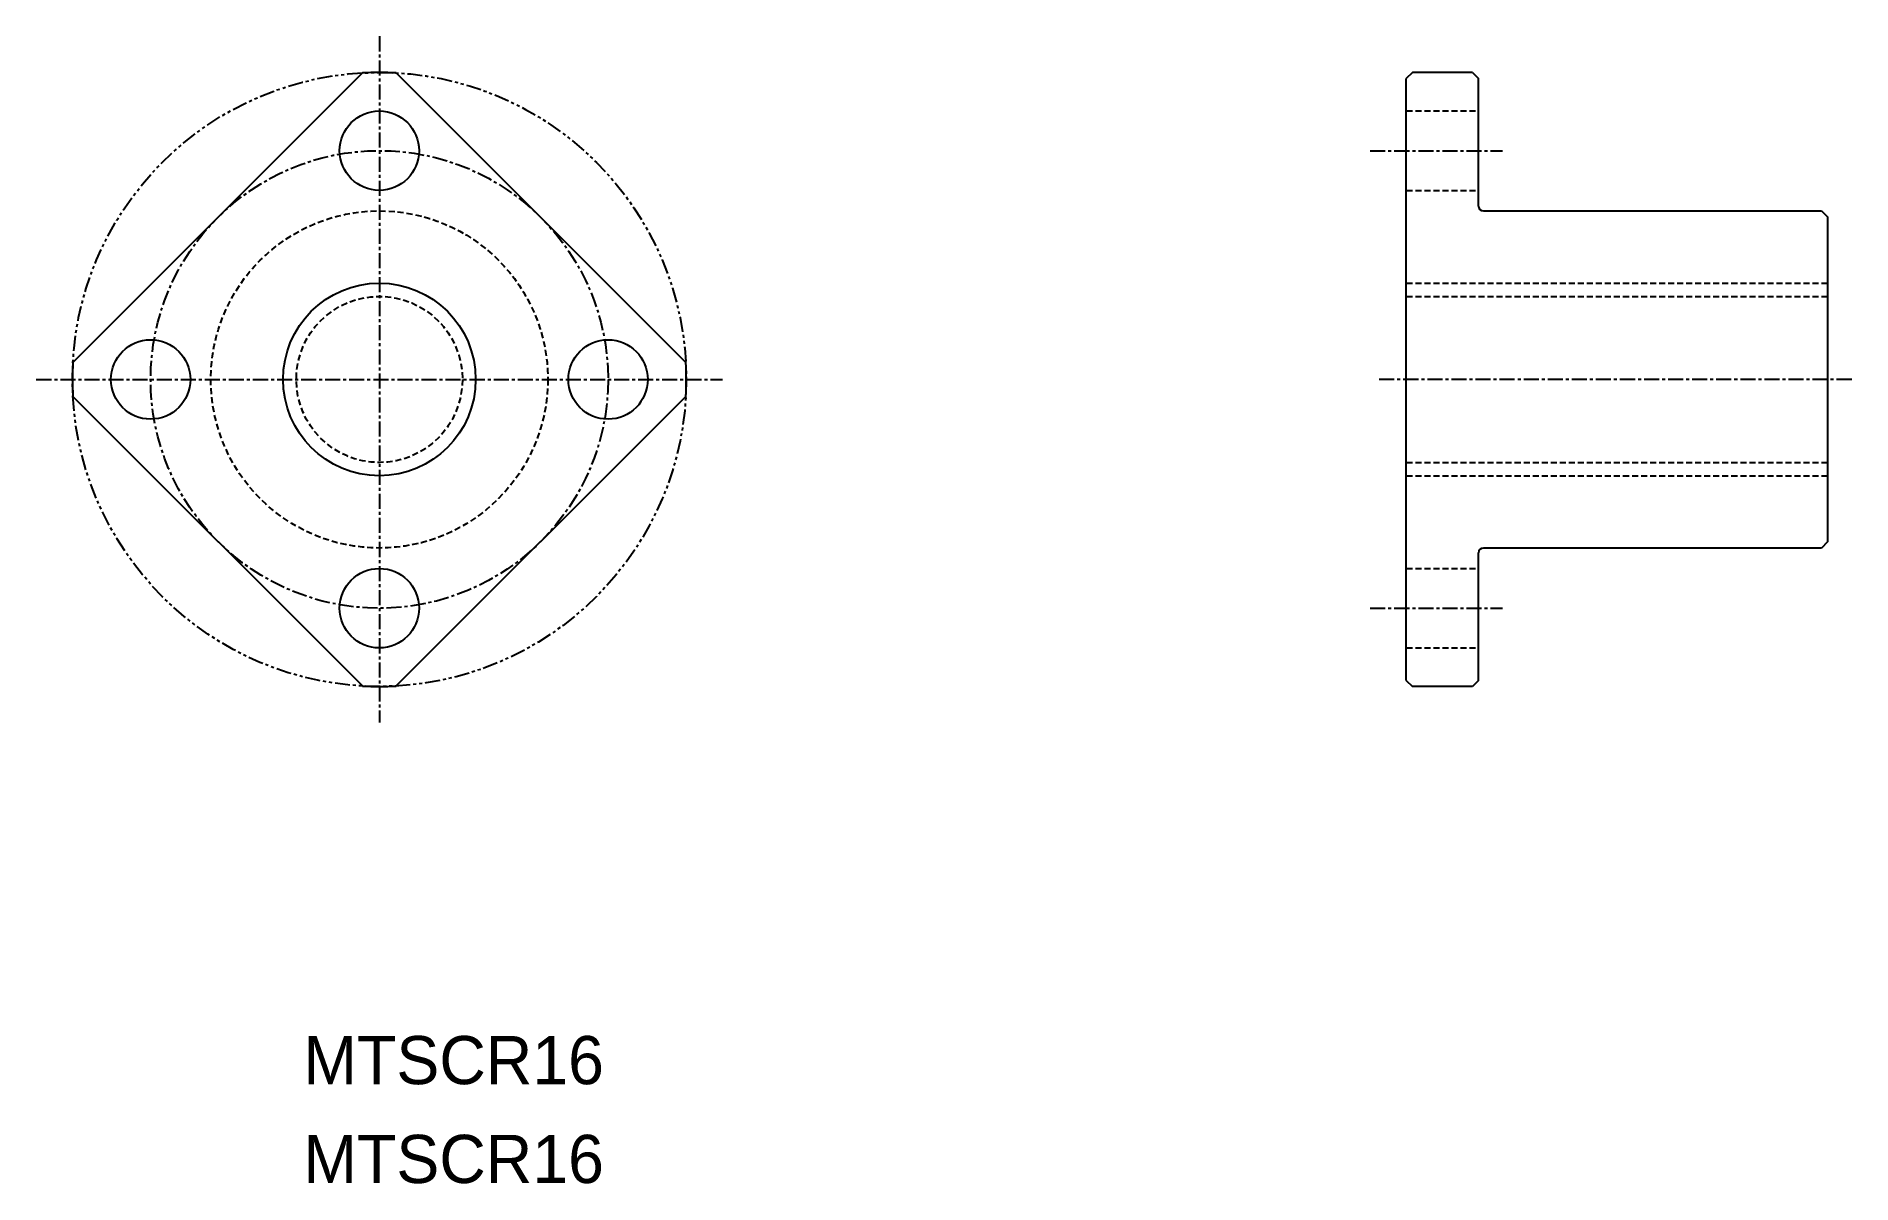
# Model space of a CAD drawing. Extents: x 219 to 370, y 152 to 248.
import ezdxf

# ---------------------------------------------------------------- set-up
doc = ezdxf.new("R2010")
doc.units = 0
for name, pattern in [('CENTER', [2, 1.25, -0.25, 0.25, -0.25]), ('DASHED', [0.75, 0.5, -0.25]), ('PHANTOM', [2.5, 1.25, -0.25, 0.25, -0.25, 0.25, -0.25])]:
    doc.linetypes.add(name, pattern=pattern)
doc.layers.get('0').update_dxf_attribs({"linetype": 'CONTINUOUS'})
doc.layers.add('CENTER', color=1, linetype='CENTER')

msp = doc.modelspace()

# ---------------------------------------------------------------- linework, layer by layer
at = {"color": 7, "linetype": 'CONTINUOUS'}
for p, q in [((246.01, 244.74), (221.96, 220.69)), ((248.83, 244.74), (272.88, 220.69)), ((333.24, 244.78), (332.74, 244.28)), ((338.24, 244.78), (333.24, 244.78)), ((338.24, 244.78), (338.74, 244.28)), ((332.74, 194.28), (332.74, 244.28)), ((338.74, 233.68), (338.74, 244.28)), ((339.14, 233.28), (367.24, 233.28)), ((367.24, 233.28), (367.74, 232.78)), ((367.74, 232.78), (367.74, 205.78)), ((221.96, 217.87), (246.01, 193.82)), ((272.88, 217.87), (248.83, 193.82)), ((367.24, 205.28), (339.14, 205.28)), ((367.74, 205.78), (367.24, 205.28)), ((338.74, 194.28), (338.74, 204.88)), ((332.74, 194.28), (333.24, 193.78)), ((338.24, 193.78), (333.24, 193.78)), ((338.74, 194.28), (338.24, 193.78))]:
    msp.add_line(p, q, dxfattribs=at)
at = {"color": 3, "linetype": 'DASHED'}
for p, q in [((332.74, 241.58), (338.74, 241.58)), ((332.74, 234.98), (338.74, 234.98)), ((332.74, 227.28), (367.74, 227.28)), ((332.74, 226.18), (367.74, 226.18)), ((332.74, 212.38), (367.74, 212.38)), ((332.74, 211.28), (367.74, 211.28)), ((332.74, 203.58), (338.74, 203.58)), ((332.74, 196.98), (338.74, 196.98))]:
    msp.add_line(p, q, dxfattribs=at)
at = {"color": 3, "linetype": 'PHANTOM'}
msp.add_circle((247.42, 219.28), 25.5, dxfattribs=at)
at = {"color": 7, "linetype": 'CONTINUOUS'}
for centre, radius in [((247.42, 238.28), 3.3), ((247.42, 219.28), 8), ((228.42, 219.28), 3.3), ((266.42, 219.28), 3.3), ((247.42, 200.28), 3.3)]:
    msp.add_circle(centre, radius, dxfattribs=at)
at = {"color": 3, "linetype": 'DASHED'}
for radius in [14, 6.9]:
    msp.add_circle((247.42, 219.28), radius, dxfattribs=at)
at = {"color": 7, "linetype": 'CONTINUOUS'}
for centre, radius, start, end in [((247.42, 219.28), 25.5, 86.8325, 93.1675), ((339.14, 233.68), 0.4, 180, 270), ((247.42, 219.28), 25.5, 176.8325, 183.1675), ((247.42, 219.28), 25.5, 356.8325, 3.1675), ((339.14, 204.88), 0.4, 90, 180), ((247.42, 219.28), 25.5, 266.8325, 273.1675)]:
    msp.add_arc(centre, radius, start, end, dxfattribs=at)
at = {"layer": 'CENTER', "color": 1, "linetype": 'CENTER'}
for p, q in [((247.42, 247.78), (247.42, 190.78)), ((329.74, 238.28), (340.74, 238.28)), ((218.92, 219.28), (275.92, 219.28)), ((369.74, 219.28), (330.41, 219.28)), ((329.74, 200.28), (340.74, 200.28))]:
    msp.add_line(p, q, dxfattribs=at)
msp.add_circle((247.42, 219.28), 19, dxfattribs=at)

# ---------------------------------------------------------------- texts
at = {"color": 7, "linetype": 'CONTINUOUS'}
for p in [(241.11, 160.75), (241.11, 152.54)]:
    msp.add_text('MTSCR16', height=4, dxfattribs=at).set_placement(p)

doc.saveas('drawing.dxf')
